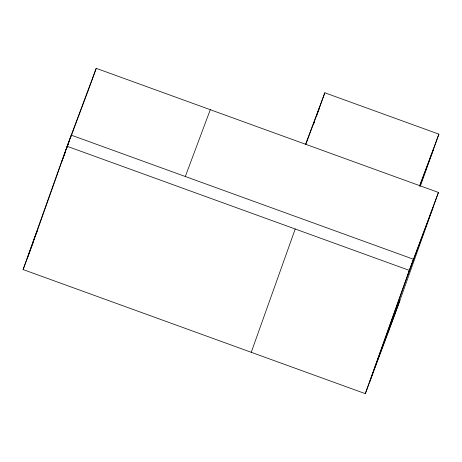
<?xml version="1.0" encoding="UTF-8"?>
<svg xmlns="http://www.w3.org/2000/svg" width="462" height="462" viewBox="0 0 462 462"><rect width="100%" height="100%" fill="white"/><g stroke="black" fill="none" stroke-linecap="round" stroke-linejoin="round"><path stroke-width="0.69" d="M23.1 269.56L67.082 146.275L96.223 68.336L438.432 192.44L394.45 315.725L365.309 393.664L23.1 269.56L31.301 247.626M27.264 258.425L32.519 243.688M36.642 232.138L32.762 243.018L35.886 234.667M61.625 162.11L36.128 233.986M61.868 161.429L65.748 150.554M65.985 149.884L71.246 135.141L413.455 259.246L369.467 382.53M64.749 153.759L65.477 151.721M66.932 147.638L68.63 142.879M90.968 83.073L96.223 68.336M313.773 123.77L314.501 121.737M316.435 116.32L324.832 92.781L438.9 134.147L420.351 186.14M251.236 352.298L295.224 229.013M365.309 393.664L409.292 270.38L438.432 192.44M65.991 149.907L69.623 140.188M70.126 138.843L90.725 83.743M61.868 161.469L64.507 154.4M36.134 233.991L37.641 229.96M31.803 246.281L33.068 242.902M185.314 176.507L210.291 109.702M305.653 144.069L324.832 92.781M305.711 144.629L319.334 108.195M419.473 186.111L438.9 134.147M419.779 186.001L433.402 149.561M407.958 274.659L432.934 207.848M374.971 367.123L399.948 300.312M67.082 146.275L409.292 270.38"/></g></svg>
